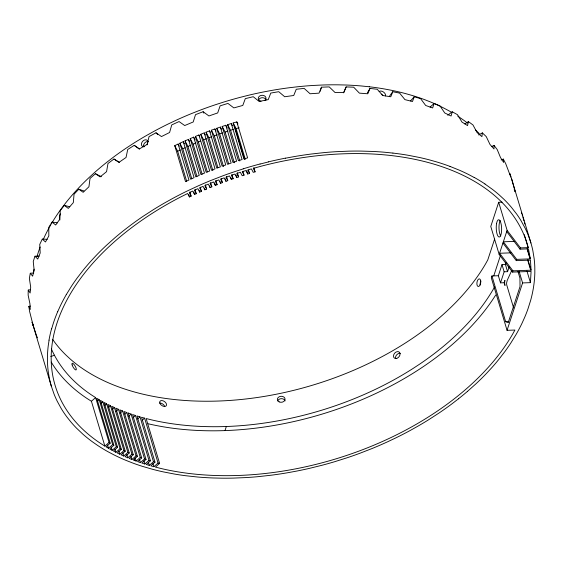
<?xml version="1.0" encoding="UTF-8"?>
<svg xmlns="http://www.w3.org/2000/svg" width="563" height="563" viewBox="0 0 563 563"><rect width="100%" height="100%" fill="white"/><g stroke="black" fill="none" stroke-linecap="round" stroke-linejoin="round"><path stroke-width="0.84" d="M491.682 146.535L494.061 145.409L493.997 148.963L489.986 144.452L486.277 136.654L482.378 132.875L478.62 134.972M30.529 289.692L28.249 290.065L28.164 292.654L28.15 295.23L29.923 303.696L30.289 309.467L28.861 306.434L30.381 306.082M494.645 286.806L493.462 288.939A240.148 147.189 -16.7 0 1 419.463 364.261L412.883 368.575A240.148 147.189 -16.7 0 1 151.398 419.843L146.141 418.534L159.603 463.405L155.423 467.093L161.567 468.627A246.404 151.025 -16.7 0 0 512.548 334.309L514.906 330.045L507.059 330.326L522.584 282.929L530.43 282.647L531.078 271.429L512.527 272.091L499.184 254.511L490.774 226.467L498.691 202.279L502.083 202.159M482.378 132.875L481.921 136.633L477.079 132.565L472.99 124.993L470.717 123.29L468.388 121.622L464.876 123.923M33.393 273.294L34.026 269.177M49.08 340.165L48.235 345.788A250.169 153.333 -16.7 0 0 47.44 356.914L47.489 362.403A250.507 153.537 -16.7 0 0 48.474 373.199L49.41 378.491A249.465 152.904 -16.7 0 0 51.367 386.288L53.978 393.882A249.043 152.643 -16.7 0 0 57.243 401.264L61.149 408.407A250.598 153.593 -16.7 0 0 67.335 417.528L70.832 421.898A249.479 152.904 -16.7 0 0 76.589 428.218L82.937 434.221A250.261 153.389 -16.7 0 0 92.276 441.709L97.322 445.227A250.261 153.389 -16.7 0 0 108.096 451.779L113.825 454.805A250.261 153.389 -16.7 0 0 125.915 460.344L132.277 462.849A249.057 152.65 -16.7 0 0 142.165 466.27L152.467 469.268A249.465 152.904 -16.7 0 0 163.143 471.85L174.171 473.997A249.05 152.643 -16.7 0 0 185.523 475.707L197.163 476.974A250.261 153.389 -16.7 0 0 213.081 477.973L221.182 478.17A249.465 152.904 -16.7 0 0 233.497 478.1L245.968 477.579A249.479 152.904 -16.7 0 0 258.565 476.615L271.253 475.2A250.451 153.502 -16.7 0 0 288.242 472.639L296.75 471.069A249.043 152.643 -16.7 0 0 309.495 468.353L322.191 465.214A249.381 152.847 -16.7 0 0 334.795 461.667L347.287 457.712A249.036 152.636 -16.7 0 0 359.623 453.37L371.77 448.648A250.31 153.417 -16.7 0 0 387.618 441.779L395.367 438.113A250.528 153.551 -16.7 0 0 410.483 430.329L417.823 426.219A249.127 152.693 -16.7 0 0 428.549 419.808L438.894 413.108A250.528 153.551 -16.7 0 0 452.054 403.762L458.345 398.921M33.752 272.935L30.296 273.259L29.797 275.905L29.375 278.544L30.698 287.074L30.12 293.013L28.249 290.065M468.388 121.622L467.557 125.605L461.949 122.037L457.501 114.697L452.244 111.784L447.733 115.246M452.244 111.784L451.076 116.013L444.756 112.973L439.985 105.893L434.129 103.458L430.069 107.132M51.648 328.834L53.365 323.141A250.507 153.537 -16.7 0 1 57.686 311.67M36.933 256.742L38.207 252.576A243.997 149.547 -16.7 0 1 40.17 247.009M320.227 91.269L321.466 87.188L329.235 86.906L335.084 92.557L343.796 92.557L346.139 86.913L353.684 87.195L359.398 93.141L367.801 93.775L369.997 88.426L377.231 89.271L382.77 95.513L390.778 96.773L392.777 91.72L399.624 93.106L404.945 99.637L412.475 101.516L414.227 96.752L420.617 98.666L425.684 105.485L432.644 107.955L434.129 103.458M225.003 430.589L226.34 426.508M494.595 239.12L487.783 259.909L485.82 263.463A240.148 147.189 -16.7 0 1 287.644 391.792A240.148 147.189 -16.7 0 1 70.241 359.039L66.117 355.232A240.141 147.182 -16.7 0 1 52.591 339.327M505.968 262.844L505.419 264.511L501.992 264.631L498.361 275.729L491.935 275.954L491.316 277.841L507.059 330.326M499.184 254.511L507.108 230.323L498.691 202.279M493.758 275.891L500.5 255.313M504.166 282.739L504.99 285.462A3.61 1.119 88 0 1 504.941 280.374L504.166 282.739L500.514 282.865L504.138 271.788L501.992 264.631M504.138 271.788L507.573 271.669L509.205 266.679M512.527 272.091L512.942 270.838L499.599 253.259L510.908 252.85M512.942 270.838L531.064 270.184L530.452 260.12L516.285 260.627L516.693 259.367L503.35 241.794L514.582 241.386M516.693 259.367L530.304 258.881L528.467 248.86L520.036 249.163L520.451 247.903L507.108 230.323M39.227 256.102L34.997 256.207L34.09 258.881L33.252 261.549L34.139 270.12L32.619 276.159L30.296 273.259M410.568 100.897L414.227 96.752M389.631 96.006L392.777 91.72M367.407 92.818L369.997 88.426M343.536 92.867L346.139 86.913M321.466 87.188L319.01 93.134L310.093 93.768L304.168 88.412L296.258 89.25L293.738 95.492L284.709 96.752L278.741 91.692L270.775 93.078L268.241 99.609L259.198 101.481L253.237 96.716L245.306 98.624L242.801 105.443L233.849 107.906L227.938 103.416L220.126 105.837L217.698 112.924L208.929 115.957L203.123 111.727L195.516 114.634L193.208 121.974L184.72 125.542L179.055 121.559L171.743 124.923L169.597 132.495L161.49 136.556L156.007 132.798L149.061 136.577L147.126 144.374L139.483 148.885L134.233 145.331L127.731 149.484L126.042 157.471L118.941 162.383L113.965 159.012L107.976 163.495L106.576 171.652L100.101 176.909L95.421 173.693L90.024 178.457L88.933 186.754L83.155 192.307L78.813 189.217L76.406 191.701L74.056 194.207L73.317 202.624L68.299 208.394L64.323 205.411L60.255 210.576L59.896 219.07L55.695 225.01L52.106 222.096L50.41 224.728L48.777 227.375L48.819 235.932L45.476 241.97L42.295 239.092L39.741 244.426L40.198 253.005L37.756 259.079L34.997 256.207M511.591 270.782L507.249 280.29L506.637 282.767A3.596 1.443 -86.8 0 0 506.862 285.399L513.639 308.003M57.679 311.719L60.262 306.019A250.169 153.333 -16.7 0 1 66.265 294.66M43.64 238.663L44.927 235.883A243.983 149.54 -16.7 0 1 49.22 227.558M66.272 294.646L71.501 286.173A249.149 152.707 -16.7 0 1 77.328 277.784L83.739 269.494A249.05 152.643 -16.7 0 1 90.727 261.331L95.689 255.961A250.261 153.389 -16.7 0 1 106.308 245.447L114.887 237.79A249.465 152.904 -16.7 0 1 123.937 230.337L130.229 225.503A250.261 153.389 -16.7 0 1 143.382 216.136L153.734 209.45A249.05 152.643 -16.7 0 1 164.452 203.039L171.799 198.929A250.324 153.425 -16.7 0 1 186.909 191.146L198.584 185.706A249.064 152.657 -16.7 0 1 210.513 180.61L222.659 175.888A249.852 153.136 -16.7 0 1 234.996 171.546L243.307 168.865M51.198 224.102L54.118 219.281A243.997 149.547 -16.7 0 1 61.564 208.359L65.674 202.954A243.983 149.54 -16.7 0 1 74.626 192.314L79.467 187.078A243.997 149.547 -16.7 0 1 89.834 176.838L95.344 171.835A243.997 149.547 -16.7 0 1 107.012 162.102L113.142 157.38A243.997 149.547 -16.7 0 1 125.971 148.266L132.657 143.875A243.983 149.54 -16.7 0 1 146.514 135.486L153.678 131.475A243.997 149.547 -16.7 0 1 168.414 123.888L175.973 120.313A243.983 149.54 -16.7 0 1 191.42 113.613L199.295 110.503A243.997 149.547 -16.7 0 1 215.291 104.774L223.391 102.163A243.997 149.547 -16.7 0 1 239.761 97.462L248.009 95.379A243.983 149.54 -16.7 0 1 264.561 91.755L272.858 90.221A243.983 149.54 -16.7 0 1 289.417 87.722L297.679 86.758A243.997 149.547 -16.7 0 1 314.077 85.407L322.198 85.02A243.997 149.547 -16.7 0 1 338.243 84.83L346.146 85.02A243.997 149.547 -16.7 0 1 361.657 85.998L369.258 86.772M110.214 443.18L106.069 446.86L108.49 448.268L112.656 444.594L99.194 399.723L96.745 398.301L110.214 443.18L109.06 442.448L95.604 397.577L91.685 395.085A240.148 147.189 -16.7 0 1 51.409 348.983M109.06 442.448L104.887 446.135L91.417 401.264L95.604 397.577M97.406 401.292L99.194 399.723M101.023 403.418L102.853 401.806L100.404 400.427L113.867 445.298L109.701 448.971L112.171 450.337L116.316 446.677L102.853 401.806M104.795 405.409L106.618 403.798L104.113 402.468L117.568 447.339L113.423 450.998L115.936 452.328L120.081 448.669L106.618 403.798M108.659 407.309L110.489 405.698L107.892 404.452L121.355 449.323L117.217 452.969L119.813 454.221L123.951 450.569L110.489 405.698M112.607 409.146L114.43 407.542L127.892 452.413L129.237 452.997L125.106 456.642L127.794 457.81L131.925 454.165L133.29 454.735L129.173 458.366L131.932 459.471L136.063 455.826L137.449 456.375L133.318 460.02L136.14 461.076L140.278 457.423L141.707 457.937L137.569 461.583L140.433 462.596L144.571 458.951L146.035 459.429L141.89 463.089L144.839 464.025L148.984 460.372L150.462 460.837L146.317 464.496L149.315 465.397L153.474 461.723L154.994 462.153L141.531 417.282L144.6 418.154L158.055 463.018L159.603 463.405M116.034 411.44L118.462 409.294L131.925 454.165M120.165 413.101L122.6 410.955L136.063 455.826M124.986 414.164L126.816 412.552L140.278 457.423M128.681 416.226L131.109 414.079L144.571 458.951M133.079 417.655L135.528 415.501L148.984 460.372M137.569 419.013L140.011 416.852L153.474 461.723M114.43 407.542L111.791 406.324L125.253 451.195L121.115 454.841L123.761 456.051L127.892 452.413M154.994 462.153L150.835 465.826L153.896 466.692L158.055 463.018M142.143 420.308L144.6 418.154M467.396 391.468L475.96 383.804A250.451 153.502 -16.7 0 0 486.594 373.297L491.555 367.935A249.388 152.855 -16.7 0 0 498.536 359.764L504.955 351.474A249.064 152.65 -16.7 0 0 510.782 343.085L516.011 334.619A250.352 153.446 -16.7 0 0 522.014 323.246L524.596 317.539A249.226 152.756 -16.7 0 0 527.939 308.974L530.635 300.424A249.775 153.087 -16.7 0 0 532.668 291.916L533.203 289.093A250.415 153.481 -16.7 0 0 534.836 272.344L534.794 266.855A249.064 152.657 -16.7 0 0 534.16 258.734L532.872 250.767A250.099 153.291 -16.7 0 0 530.114 240.422L528.298 235.376A249.465 152.904 -16.7 0 0 525.033 227.994L521.134 220.858A249.163 152.714 -16.7 0 0 516.595 213.968L511.443 207.36A250.535 153.558 -16.7 0 0 503.639 199.006L499.339 195.037A249.381 152.847 -16.7 0 0 492.428 189.365L484.961 184.031M104.887 446.135L100.298 443.222A246.404 151.025 -16.7 0 1 181.004 196.811L187.634 193.496L189.464 196.966L191.131 196.128L189.886 191.976M178.14 144.037L188.936 180.019L185.53 181.645L174.734 145.662L178.14 144.037L179.252 146.134M186.642 181.173L177.662 151.264L180.413 149.962M191.779 178.738L182.806 148.829L185.1 147.745M191.131 196.128L189.302 192.673L192.736 191.054L194.566 194.502L196.269 193.7L195.023 189.541M183.285 141.665L194.08 177.648L190.646 179.224L179.85 143.234L183.285 141.665L184.39 143.755M188.464 139.364L199.26 175.346L195.804 176.873L185.009 140.884L188.464 139.364L189.569 141.447M196.93 176.381L187.958 146.464L190.716 145.233M196.269 193.7L194.439 190.245L197.873 188.668L199.696 192.11L201.42 191.336L200.175 187.183M201.42 191.336L199.598 187.894L203.053 186.353L204.869 189.794L206.6 189.034L205.354 184.882M193.686 137.133L204.482 173.115L200.998 174.593L190.203 138.611L193.686 137.133L195.157 139.913M202.11 174.08L193.137 144.163L195.931 142.988M207.346 171.877L198.373 141.967L200.301 141.151M206.6 189.034L204.784 185.6L208.275 184.136L210.09 187.57L211.836 186.839L210.59 182.679M198.943 134.979L209.739 170.962L206.234 172.391L195.438 136.408L198.943 134.979L199.682 136.366M204.242 132.896L215.038 168.879L211.498 170.258L200.702 134.275L204.242 132.896L205.34 134.972M200.702 134.275L203.644 139.835L206.466 138.716M211.836 186.839L210.02 183.404L213.525 181.969L215.34 185.403L217.107 184.706L215.861 180.547M217.107 184.706L215.291 181.272L218.824 179.893L220.633 183.313L222.406 182.63L221.16 178.478M501.14 159.955L503.308 159.097L505.68 163.587L510.796 177L510.022 173.791L530.916 242.977M50.769 356.597L54.407 355.204M209.57 130.876L220.372 166.866L216.811 168.196L206.016 132.214L209.57 130.876L210.309 132.27M206.016 132.214L208.943 137.759L211.801 136.703M216.051 131.024L214.946 128.941L211.364 130.229L214.299 135.774L217.219 134.726M222.406 182.63L220.597 179.203L224.158 177.88L225.974 181.307L227.762 180.653L226.509 176.493M220.358 127.069L231.154 163.059L227.543 164.29L216.741 128.308L220.358 127.069L221.456 129.152M216.741 128.308L219.69 133.874L222.568 132.875M227.762 180.653L225.946 177.218L229.528 175.938L231.344 179.372L233.152 178.745L231.9 174.593M233.152 178.745L231.337 175.311L234.94 174.066L236.756 177.5L238.571 176.902L237.326 172.742M225.805 125.275L236.601 161.257L232.962 162.447L222.167 126.464L225.805 125.275L227.276 128.061M222.167 126.464L225.109 132.031L228.022 131.088M232.399 125.648L231.287 123.55L227.628 124.69L230.577 130.264L233.42 129.384M243.04 171.814L244.039 175.135L242.217 175.726L240.394 172.285L236.749 173.46L238.571 176.902M236.819 121.904L247.614 157.886L243.927 158.977L233.124 122.994L236.819 121.904L237.938 123.994M233.124 122.994L236.087 128.589L239.064 127.702M244.039 175.135L242.217 171.694L245.883 170.561L247.706 174.009L249.55 173.46L248.55 170.139M253.85 167.697L255.095 171.849L253.259 172.355L251.415 168.907L247.72 170.005L249.55 173.46M260.092 164.044L268.544 161.905M285.525 158.196L294.034 156.62A250.317 153.417 -16.7 0 1 311.029 154.058L323.711 152.643A249.127 152.693 -16.7 0 1 336.308 151.679L348.779 151.158A249.127 152.693 -16.7 0 1 361.094 151.088L373.22 151.461A249.043 152.636 -16.7 0 1 385.113 152.284L392.904 153.087M520.451 247.903L528.178 247.629L527.939 246.615A246.404 151.025 -16.7 0 0 260.57 166.359L253.259 168.379L255.095 171.849M491.935 275.954L505.658 321.705L508.811 321.952M42.295 239.092L47.215 239.331M52.106 222.096L57.602 222.8M64.323 205.411L69.756 206.727M505.658 321.705L508.312 322.332L520.029 286.553L519.945 278.073L517.953 271.415M140.011 416.852L136.999 415.966L150.462 460.837M78.813 189.217L83.908 190.948M135.528 415.501L132.572 414.558L146.035 459.429M126.816 412.552L123.987 411.504L137.449 456.375M128.174 413.038L131.109 414.079M450.006 166.409L459.457 170.23A249.071 152.657 -16.7 0 1 468.451 174.453L474.18 177.479M122.6 410.955L119.828 409.864L133.29 454.735M95.421 173.693L101.354 176.698M118.462 409.294L115.774 408.126L129.237 452.997M121.355 449.323L120.081 448.669M123.951 450.569L125.253 451.195M116.316 446.677L117.568 447.339M113.965 159.012L119.532 162.433M112.656 444.594L113.867 445.298M91.417 401.264L86.836 398.351A246.404 151.025 -16.7 0 1 51.226 362.086M139.378 149.153L134.233 145.331M475.672 130.088L477.22 131.552A243.997 149.547 -16.7 0 1 479.219 133.537M156.007 132.798L157.746 134.564M494.061 145.409L497.213 149.568L500.514 157.556L503.66 162.468L503.308 159.097M506.7 231.583L520.036 249.163M502.942 243.047L516.285 260.627M195.438 136.408L198.373 141.967M190.203 138.611L193.137 144.163M185.009 140.884L187.958 146.464M179.85 143.234L182.806 148.829M174.734 145.662L177.662 151.264M203.123 111.727L203.806 113.114M36.672 335.97L37.432 337.835M514.202 189.513L515.054 191.68M521.507 212.87L521.795 213.68M36.356 335.189L32.14 322.191L51.367 386.288M32.197 322.388L33.126 325.337L29.6 311.423L28.861 306.434M498.361 275.729L500.514 282.865M152.918 463.462L153.896 466.692M524.28 234.637L528.178 247.629M527.137 248.325L530.304 258.881M527.285 249.564L529.959 258.494M527.897 259.634L531.064 270.184M527.911 260.873L530.346 268.994M526.94 271.014L530.43 282.647M519.086 271.26L522.584 282.929M505.419 264.511L507.573 271.669M236.087 128.589L245.313 159.336M234.257 125.134L244.553 159.449M246.714 170.688L247.706 174.009M231.287 123.55L242.09 159.54L238.423 160.68L227.628 124.69M230.577 130.264L239.803 161.011M225.109 132.031L234.335 162.77M236.01 175.002L236.756 177.5M219.69 133.874L228.662 163.791M230.851 177.704L231.344 179.372M214.946 128.941L225.742 164.924L222.16 166.212L211.364 130.229M214.299 135.774L223.518 166.521M225.228 178.816L225.974 181.307M208.943 137.759L217.923 167.675M220.133 181.652L220.633 183.313M203.644 139.835L212.87 170.575M214.594 182.912L215.34 185.403M209.591 185.91L210.09 187.57M204.369 188.133L204.869 189.794M199.196 190.449L199.696 192.11M193.813 192.011L194.566 194.502M188.718 194.474L189.464 196.966M148.343 462.167L149.315 465.397M143.875 460.794L144.839 464.025M128.244 413.066L141.707 457.937M139.469 459.366L140.433 462.596M135.169 457.846L136.14 461.076M134.233 458.958L134.719 460.569M130.961 456.241L131.932 459.471M126.823 454.58L127.794 457.81M122.79 452.821L123.761 456.051M118.849 450.984L119.813 454.221M114.965 449.091L115.936 452.328M111.2 447.099L112.171 450.337M107.526 445.03L108.49 448.268M511.746 179.076L515.166 191.582M524.512 222.737L524.878 224.053M467.452 123.044A243.997 149.547 -16.7 0 0 463.919 120.376L459.007 116.949A243.983 149.54 -16.7 0 0 457.733 116.112M49.002 340.136A250.31 153.417 -16.7 0 1 51.564 328.799M243.272 168.801A250.31 153.417 -16.7 0 1 260.064 163.974M268.523 161.834A250.31 153.417 -16.7 0 1 285.511 158.126M474.201 177.415A250.31 153.417 -16.7 0 1 484.982 183.967M369.244 86.772A243.983 149.54 -16.7 0 1 384.065 88.905L391.285 90.249A243.997 149.547 -16.7 0 1 405.24 93.507L411.982 95.414A243.997 149.547 -16.7 0 1 424.924 99.764L431.124 102.206A243.983 149.54 -16.7 0 1 442.905 107.61L448.5 110.559A243.983 149.54 -16.7 0 1 451.195 112.093M392.932 153.087A250.317 153.417 -16.7 0 1 408.133 155.268L419.132 157.415A249.043 152.636 -16.7 0 1 429.815 159.991L436.726 161.947A250.598 153.593 -16.7 0 1 450.006 166.409M467.508 391.355A249.388 152.855 -16.7 0 1 458.451 398.808M495.721 295.005A246.404 151.025 -16.7 0 1 148.104 423.756M277.686 400.891A3.85 3.005 -2.8 0 1 280.494 398.78A3.85 3.012 -4.4 0 1 285.11 400.898M385.437 95.949A3.85 2.379 35.8 0 0 384.564 93.036A3.85 2.379 35.8 0 0 381.264 91.107A3.85 2.407 34.8 0 0 379.159 91.607M395.606 358.61A3.85 2.829 -49.3 0 1 397.921 353.846A3.85 2.815 -50.6 0 1 400.406 353.367M480.239 284.836A3.85 1.9 -80.6 0 1 480.872 281.036M381.285 94.246A3.85 2.393 35.3 0 1 382.819 95.506M522.14 214.721A14.694 0.528 74.9 0 1 522.541 215.988M522.985 217.445A14.694 0.528 74.9 0 1 523.977 220.851M500.725 236.031A8.663 2.688 88 0 1 498.994 228.226A8.663 2.688 88 0 1 500.261 220.506M49.607 226.868A243.983 149.54 -16.7 0 1 50.388 225.481M59.896 219.936A3.85 1.858 -81.4 0 1 60.452 213.884M264.765 100.46A3.85 3.005 -2.8 0 0 265.532 96.836A3.85 3.005 -2.8 0 0 261.26 95.4A3.85 3.012 -4.4 0 0 258.29 98.335A3.85 3.012 -4.4 0 0 261.021 101.241M144.74 146.556A3.85 2.815 -50.6 0 1 143.889 146.725M143.101 146.647A3.85 2.815 -50.6 0 1 141.461 143.882A3.85 2.815 -50.6 0 1 143.832 140.342A3.85 2.829 -49.3 0 1 148.013 142.221M147.583 144.001A3.85 2.829 -49.3 0 1 147.063 144.853M143.565 146.823A3.85 2.822 -50 0 1 144.712 142.981A3.85 2.822 -50 0 1 148.358 141.573M258.607 99.947A3.85 3.012 -3.6 0 1 262.414 97.716A3.85 3.012 -3.6 0 1 266.039 99.954M164.699 406.493A3.85 2.407 34.8 0 0 160.49 403.073A3.85 2.379 35.8 0 0 159.667 403.031M279.185 401.891A3.85 3.012 -3.6 0 0 285.061 399.287A3.85 3.012 -3.6 0 0 279.403 396.669A3.85 3.012 -3.6 0 0 279.185 401.891M480.119 284.864A3.85 1.879 -81 0 0 479.437 278.882A3.85 1.879 -81 0 0 476.917 284.308A3.85 1.879 -81 0 0 480.119 284.864M396.795 358.357A3.85 2.822 -50 0 0 399.603 352.494A3.85 2.822 -50 0 0 393.91 354.317A3.85 2.822 -50 0 0 396.795 358.357M496.559 223.525A8.663 2.688 88 0 0 499.022 237.03A8.663 2.688 88 0 0 501.239 224.63A8.663 2.688 88 0 0 496.559 223.525M160.145 403.755A3.85 2.393 35.3 0 0 166.092 405.937A3.85 2.393 35.3 0 0 163.136 400.828A3.85 2.393 35.3 0 0 160.145 403.755M72.134 364.915A3.85 1.133 59.5 0 0 75.899 369.968A3.85 1.133 59.5 0 0 74.386 364.923A3.85 1.133 59.5 0 0 72.134 364.915"/></g></svg>
